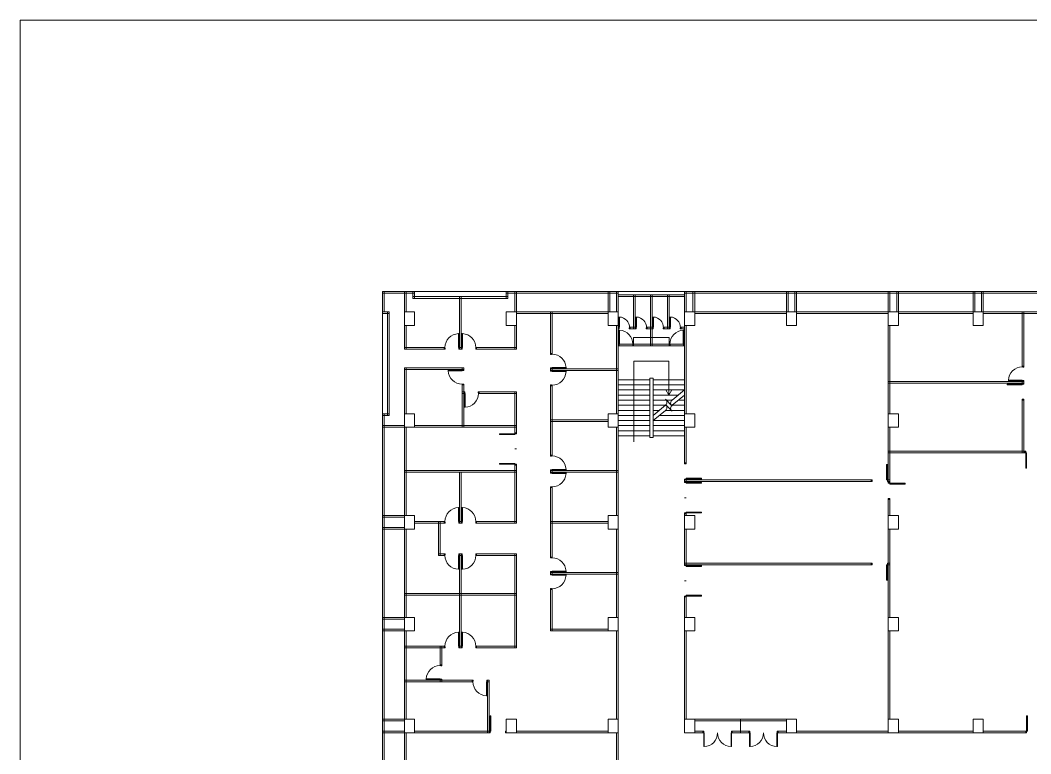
# Model space of a CAD drawing. Header units: metres. Extents: x 452 to 570, y 372 to 454.
# Drawn here: x 451.6 to 511.2, y 410.8 to 454.1 of the extents above; entities that cross this region are included whole.
import ezdxf

# ---------------------------------------------------------------- set-up
doc = ezdxf.new("R2010")
doc.units = ezdxf.units.M
doc.header["$MEASUREMENT"] = 0
doc.layers.add('BODR', color=13, linetype='Continuous')
doc.layers.add('DOOR', color=7, linetype='Continuous')

msp = doc.modelspace()

# ---------------------------------------------------------------- linework, layer by layer
at = {"color": 8, "linetype": 'ByBlock', "lineweight": 5}
for p, q in [((480.851, 438.06), (472.951, 438.06)), ((472.951, 430.06), (472.951, 438.06)), ((474.851, 437.96), (472.951, 437.96)), ((473.051, 436.86), (473.051, 438.06)), ((474.251, 434.66), (474.251, 438.06)), ((474.351, 436.86), (474.351, 438.06)), ((474.751, 437.66), (474.751, 438.06)), ((480.351, 437.76), (474.751, 437.76)), ((480.351, 437.66), (474.751, 437.66)), ((474.851, 437.66), (474.851, 438.06)), ((477.501, 434.66), (477.501, 437.76)), ((477.601, 434.66), (477.601, 437.76)), ((480.251, 437.66), (480.251, 438.06)), ((480.851, 437.96), (480.251, 437.96)), ((480.351, 437.66), (480.351, 438.06)), ((480.751, 436.86), (480.751, 438.06)), ((480.851, 436.86), (480.851, 438.06)), ((480.851, 438.06), (535.251, 438.06)), ((480.851, 437.96), (486.851, 437.96)), ((486.251, 438.06), (486.851, 438.06)), ((486.251, 436.86), (486.251, 438.06)), ((486.251, 437.96), (486.851, 437.96)), ((486.351, 436.86), (486.351, 438.06)), ((486.751, 436.86), (486.751, 438.06)), ((486.851, 436.86), (486.851, 438.06)), ((490.751, 437.86), (486.851, 437.86)), ((490.751, 437.76), (486.851, 437.76)), ((487.751, 437.86), (487.751, 435.86)), ((487.851, 437.86), (487.851, 435.86)), ((488.751, 434.86), (488.751, 437.86)), ((488.851, 434.86), (488.851, 437.86)), ((489.751, 437.86), (489.751, 435.86)), ((489.851, 437.86), (489.851, 435.86)), ((490.751, 438.06), (491.351, 438.06)), ((490.751, 436.86), (490.751, 438.06)), ((490.751, 437.96), (491.351, 437.96)), ((490.751, 437.96), (525.351, 437.96)), ((490.851, 436.86), (490.851, 438.06)), ((491.251, 436.86), (491.251, 438.06)), ((491.351, 436.86), (491.351, 438.06)), ((496.751, 438.06), (497.351, 438.06)), ((496.751, 436.86), (496.751, 438.06)), ((496.751, 437.96), (497.351, 437.96)), ((496.851, 436.86), (496.851, 438.06)), ((497.251, 436.86), (497.251, 438.06)), ((497.351, 436.86), (497.351, 438.06)), ((502.751, 438.06), (503.351, 438.06)), ((502.751, 436.86), (502.751, 438.06)), ((502.751, 437.96), (503.351, 437.96)), ((502.851, 436.86), (502.851, 438.06)), ((503.251, 436.86), (503.251, 438.06)), ((503.351, 436.86), (503.351, 438.06)), ((507.751, 438.06), (508.351, 438.06)), ((507.751, 436.86), (507.751, 438.06)), ((507.751, 437.96), (508.351, 437.96)), ((507.851, 436.86), (507.851, 438.06)), ((508.251, 436.86), (508.251, 438.06)), ((508.351, 436.86), (508.351, 438.06)), ((473.351, 436.86), (472.951, 436.86)), ((473.351, 436.76), (472.951, 436.76)), ((473.251, 430.76), (473.251, 436.86)), ((473.351, 430.76), (473.351, 436.86)), ((474.251, 436.06), (474.251, 436.86)), ((474.251, 436.86), (474.851, 436.86)), ((474.851, 436.86), (474.851, 436.06)), ((480.251, 436.06), (480.251, 436.86)), ((480.251, 436.86), (480.851, 436.86)), ((486.251, 436.86), (480.851, 436.86)), ((480.851, 436.86), (480.851, 436.06)), ((486.251, 436.76), (480.851, 436.76)), ((482.851, 434.36), (482.851, 436.86)), ((482.951, 434.37), (482.951, 436.86)), ((486.251, 436.06), (486.251, 436.86)), ((486.251, 436.86), (486.851, 436.86)), ((486.851, 436.86), (486.851, 436.06)), ((490.751, 436.86), (491.351, 436.86)), ((490.751, 436.06), (490.751, 436.86)), ((490.751, 436.86), (491.351, 436.86)), ((496.751, 436.86), (491.351, 436.86)), ((491.351, 436.86), (491.351, 436.06)), ((496.751, 436.76), (491.351, 436.76)), ((496.751, 436.86), (525.351, 436.86)), ((496.751, 436.06), (496.751, 436.86)), ((496.751, 436.86), (497.351, 436.86)), ((497.351, 436.86), (497.351, 436.06)), ((497.351, 436.76), (502.751, 436.76)), ((502.751, 436.06), (502.751, 436.86)), ((502.751, 436.86), (503.351, 436.86)), ((503.351, 436.86), (503.351, 436.06)), ((503.351, 436.76), (507.751, 436.76)), ((507.751, 436.06), (507.751, 436.86)), ((507.751, 436.86), (508.351, 436.86)), ((508.351, 436.86), (508.351, 436.06)), ((508.351, 436.76), (512.751, 436.76)), ((510.651, 433.62), (510.651, 436.86)), ((510.751, 433.61), (510.751, 436.86)), ((474.851, 436.06), (474.251, 436.06)), ((474.351, 434.66), (474.351, 436.06)), ((480.851, 436.06), (480.251, 436.06)), ((480.751, 436.06), (480.751, 434.66)), ((480.851, 436.06), (480.851, 434.66)), ((486.851, 436.06), (486.251, 436.06)), ((486.751, 436.06), (486.751, 430.86)), ((486.851, 436.06), (486.851, 430.86)), ((486.891, 435.86), (486.851, 435.86)), ((487.901, 435.86), (487.501, 435.86)), ((487.891, 435.96), (487.511, 435.96)), ((488.901, 435.86), (488.501, 435.86)), ((488.891, 435.96), (488.511, 435.96)), ((489.901, 435.86), (489.501, 435.86)), ((489.891, 435.96), (489.511, 435.96)), ((490.751, 435.86), (490.501, 435.86)), ((490.751, 435.96), (490.511, 435.96)), ((490.751, 430.86), (490.751, 436.06)), ((491.351, 436.06), (490.751, 436.06)), ((490.851, 430.86), (490.851, 436.06)), ((497.351, 436.06), (496.751, 436.06)), ((502.751, 430.86), (502.751, 436.06)), ((503.351, 436.06), (502.751, 436.06)), ((502.851, 430.86), (502.851, 436.06)), ((508.351, 436.06), (507.751, 436.06)), ((486.901, 435.76), (486.851, 435.76)), ((489.851, 435.36), (487.751, 435.36)), ((487.751, 434.86), (487.751, 435.36)), ((489.851, 434.86), (489.851, 435.36)), ((474.251, 434.76), (476.641, 434.76)), ((474.251, 434.66), (476.651, 434.66)), ((477.451, 434.66), (477.651, 434.66)), ((477.461, 434.76), (477.641, 434.76)), ((478.451, 434.66), (480.851, 434.66)), ((478.461, 434.76), (480.851, 434.76)), ((490.751, 434.96), (486.851, 434.96)), ((490.751, 434.86), (486.851, 434.86)), ((474.251, 430.16), (474.251, 433.56)), ((474.251, 433.56), (477.751, 433.56)), ((474.251, 433.46), (477.751, 433.46)), ((474.351, 430.86), (474.351, 433.56)), ((477.651, 433.56), (477.651, 433.42)), ((477.751, 433.56), (477.751, 433.41)), ((482.851, 433.36), (482.851, 433.56)), ((486.851, 433.51), (482.851, 433.51)), ((486.851, 433.41), (482.851, 433.41)), ((482.951, 433.37), (482.951, 433.55)), ((487.776, 429.202), (487.776, 433.96)), ((487.776, 433.96), (489.826, 433.96)), ((489.826, 431.96), (489.826, 433.96)), ((486.851, 432.86), (488.701, 432.86)), ((488.701, 432.96), (488.901, 432.96)), ((488.701, 429.46), (488.701, 432.96)), ((488.901, 429.46), (488.901, 432.96)), ((488.901, 432.86), (490.751, 432.86)), ((477.651, 432.6), (477.651, 430.06)), ((477.751, 432.61), (477.751, 430.06)), ((482.851, 428.36), (482.851, 432.56)), ((482.951, 428.37), (482.951, 432.55)), ((486.851, 432.56), (488.701, 432.56)), ((486.851, 432.26), (488.701, 432.26)), ((488.901, 432.56), (490.751, 432.56)), ((488.901, 432.26), (490.751, 432.26)), ((489.826, 431.96), (489.654, 432.26)), ((489.826, 431.96), (489.999, 432.26)), ((490.751, 432.26), (490.015, 431.662)), ((502.751, 432.76), (510.751, 432.76)), ((502.751, 432.66), (510.751, 432.66)), ((510.651, 432.61), (509.751, 432.61)), ((509.751, 432.61), (509.751, 432.56)), ((509.751, 432.56), (510.651, 432.56)), ((510.651, 432.61), (510.651, 432.8)), ((510.651, 432.56), (510.651, 432.61)), ((510.751, 432.61), (510.751, 432.81)), ((477.651, 432.16), (477.801, 432.16)), ((477.651, 432.06), (477.791, 432.06)), ((478.601, 432.16), (480.851, 432.16)), ((478.611, 432.06), (480.851, 432.06)), ((480.751, 432.16), (480.751, 429.735)), ((480.851, 432.16), (480.851, 429.735)), ((486.851, 431.96), (488.701, 431.96)), ((486.851, 431.66), (488.701, 431.66)), ((488.901, 431.96), (490.381, 431.96)), ((488.901, 431.66), (490.012, 431.66)), ((489.626, 431.71), (490.026, 431.31)), ((489.626, 431.71), (490.026, 431.31)), ((490.751, 431.96), (490.015, 431.362)), ((490.381, 431.66), (490.751, 431.66)), ((510.651, 428.56), (510.651, 431.71)), ((510.751, 431.71), (510.651, 431.71)), ((510.751, 428.56), (510.751, 431.71)), ((486.851, 431.36), (488.701, 431.36)), ((486.851, 431.06), (488.701, 431.06)), ((488.901, 431.36), (489.641, 431.36)), ((489.639, 431.357), (488.901, 430.76)), ((488.901, 431.06), (489.271, 431.06)), ((489.639, 431.057), (488.901, 430.46)), ((489.626, 431.41), (490.026, 431.01)), ((489.626, 431.41), (490.026, 431.01)), ((489.641, 431.06), (490.751, 431.06)), ((490.012, 431.36), (490.751, 431.36)), ((473.351, 430.86), (472.951, 430.86)), ((473.351, 430.76), (472.951, 430.76)), ((473.051, 430.06), (473.051, 430.86)), ((474.251, 430.06), (474.251, 430.86)), ((474.251, 430.86), (474.851, 430.86)), ((474.851, 430.86), (474.851, 430.06)), ((486.251, 430.51), (482.851, 430.51)), ((486.251, 430.06), (486.251, 430.86)), ((486.251, 430.86), (486.851, 430.86)), ((486.851, 430.86), (486.851, 430.06)), ((486.851, 430.76), (488.701, 430.76)), ((486.851, 430.46), (488.701, 430.46)), ((488.901, 430.46), (490.751, 430.46)), ((489.271, 430.76), (490.751, 430.76)), ((490.751, 430.06), (490.751, 430.86)), ((490.751, 430.86), (491.351, 430.86)), ((491.351, 430.86), (491.351, 430.06)), ((502.751, 430.06), (502.751, 430.86)), ((502.751, 430.86), (503.351, 430.86)), ((503.351, 430.86), (503.351, 430.06)), ((472.951, 430.16), (474.251, 430.16)), ((472.951, 430.06), (474.251, 430.06)), ((472.951, 430.06), (472.951, 389.86)), ((473.051, 430.06), (473.051, 389.86)), ((474.251, 430.06), (474.251, 412.06)), ((474.851, 430.06), (474.251, 430.06)), ((474.351, 430.06), (474.351, 424.86)), ((474.851, 430.16), (480.851, 430.16)), ((474.851, 430.06), (480.851, 430.06)), ((486.251, 430.41), (482.851, 430.41)), ((486.851, 430.06), (486.251, 430.06)), ((486.751, 430.06), (486.751, 424.86)), ((486.851, 430.16), (488.701, 430.16)), ((486.851, 430.06), (486.851, 424.86)), ((486.851, 429.86), (488.701, 429.86)), ((488.901, 430.16), (490.751, 430.16)), ((488.901, 429.86), (490.751, 429.86)), ((490.751, 427.91), (490.751, 430.06)), ((491.351, 430.06), (490.751, 430.06)), ((490.851, 427.91), (490.851, 430.06)), ((502.751, 426.81), (502.751, 430.06)), ((503.351, 430.06), (502.751, 430.06)), ((502.851, 426.81), (502.851, 430.06)), ((480.751, 429.685), (479.851, 429.685)), ((479.851, 429.685), (479.851, 429.635)), ((479.851, 429.635), (480.751, 429.635)), ((480.751, 429.635), (480.751, 429.685)), ((486.851, 429.56), (488.701, 429.56)), ((488.701, 429.46), (488.901, 429.46)), ((488.901, 429.56), (490.751, 429.56)), ((480.851, 428.785), (480.751, 428.785)), ((502.751, 428.66), (510.751, 428.66)), ((510.751, 428.66), (510.851, 428.66)), ((502.751, 428.56), (510.751, 428.56)), ((510.751, 428.56), (510.851, 428.56)), ((510.851, 428.56), (510.851, 427.66)), ((510.901, 428.56), (510.851, 428.56)), ((510.901, 427.66), (510.901, 428.56)), ((480.851, 427.51), (474.251, 427.51)), ((479.851, 427.885), (479.851, 427.935)), ((479.851, 427.935), (480.751, 427.935)), ((480.751, 427.885), (479.851, 427.885)), ((480.751, 427.935), (480.751, 427.885)), ((480.751, 427.835), (480.751, 424.41)), ((480.851, 427.835), (480.851, 424.41)), ((482.851, 427.36), (482.851, 427.56)), ((486.851, 427.51), (482.851, 427.51)), ((482.951, 427.37), (482.951, 427.55)), ((490.751, 427.91), (490.851, 427.91)), ((502.701, 427.86), (502.651, 427.86)), ((502.651, 427.86), (502.651, 426.96)), ((502.701, 426.96), (502.701, 427.86)), ((510.851, 427.66), (510.901, 427.66)), ((480.851, 427.41), (474.251, 427.41)), ((477.501, 427.41), (477.501, 424.41)), ((477.601, 427.41), (477.601, 424.41)), ((486.851, 427.41), (482.851, 427.41)), ((490.751, 426.81), (490.751, 427.01)), ((490.751, 426.96), (501.801, 426.96)), ((490.751, 426.86), (501.801, 426.86)), ((491.751, 427.06), (490.851, 427.06)), ((490.851, 427.06), (490.851, 427.01)), ((490.851, 426.81), (490.851, 427.01)), ((490.851, 427.01), (491.751, 427.01)), ((491.751, 427.01), (491.751, 427.06)), ((501.801, 426.86), (501.801, 426.96)), ((502.651, 426.96), (502.701, 426.96)), ((502.701, 426.96), (502.851, 426.96)), ((502.701, 426.86), (502.851, 426.86)), ((482.851, 422.36), (482.851, 426.56)), ((482.951, 422.37), (482.951, 426.55)), ((490.851, 426.81), (491.751, 426.81)), ((490.851, 426.76), (490.851, 426.81)), ((491.751, 426.76), (490.851, 426.76)), ((491.751, 426.81), (491.751, 426.76)), ((502.851, 426.76), (503.751, 426.76)), ((502.851, 426.71), (502.851, 426.76)), ((503.751, 426.71), (502.851, 426.71)), ((503.751, 426.76), (503.751, 426.71)), ((490.751, 425.91), (490.851, 425.91)), ((502.751, 425.86), (502.851, 425.86)), ((502.751, 424.86), (502.751, 425.81)), ((502.851, 424.86), (502.851, 425.81)), ((472.951, 424.06), (472.951, 424.86)), ((474.351, 424.86), (472.951, 424.86)), ((474.251, 424.76), (472.951, 424.76)), ((473.051, 424.06), (473.051, 424.86)), ((474.251, 424.06), (474.251, 424.86)), ((474.251, 424.86), (474.851, 424.86)), ((474.851, 424.86), (474.851, 424.06)), ((476.641, 424.51), (474.851, 424.51)), ((476.251, 424.51), (476.251, 422.51)), ((476.351, 424.51), (476.351, 422.51)), ((477.641, 424.51), (477.461, 424.51)), ((480.851, 424.51), (478.461, 424.51)), ((486.251, 424.51), (482.851, 424.51)), ((486.251, 424.06), (486.251, 424.86)), ((486.251, 424.86), (486.851, 424.86)), ((486.851, 424.86), (486.851, 424.06)), ((490.751, 424.86), (490.751, 425.01)), ((490.751, 424.06), (490.751, 424.86)), ((490.751, 424.86), (491.351, 424.86)), ((491.751, 425.06), (490.851, 425.06)), ((490.851, 425.06), (490.851, 425.01)), ((490.851, 424.86), (490.851, 425.01)), ((490.851, 425.01), (491.751, 425.01)), ((491.351, 424.86), (491.351, 424.06)), ((491.751, 425.01), (491.751, 425.06)), ((502.751, 424.06), (502.751, 424.86)), ((502.751, 424.86), (503.351, 424.86)), ((503.351, 424.86), (503.351, 424.06)), ((474.251, 424.16), (472.951, 424.16)), ((474.351, 424.06), (472.951, 424.06)), ((474.851, 424.06), (474.251, 424.06)), ((474.351, 424.06), (474.351, 418.86)), ((476.651, 424.41), (474.851, 424.41)), ((477.651, 424.41), (477.451, 424.41)), ((480.851, 424.41), (478.451, 424.41)), ((486.251, 424.41), (482.851, 424.41)), ((486.851, 424.06), (486.251, 424.06)), ((486.751, 424.06), (486.751, 418.86)), ((486.851, 424.06), (486.851, 418.86)), ((490.751, 421.91), (490.751, 424.06)), ((491.351, 424.06), (490.751, 424.06)), ((490.851, 424.01), (490.851, 424.06)), ((490.851, 421.91), (490.851, 424.06)), ((502.751, 418.86), (502.751, 424.06)), ((503.351, 424.06), (502.751, 424.06)), ((502.851, 418.86), (502.851, 424.06)), ((476.651, 422.61), (476.251, 422.61)), ((476.641, 422.51), (476.251, 422.51)), ((477.651, 422.61), (477.451, 422.61)), ((477.641, 422.51), (477.461, 422.51)), ((477.501, 422.61), (477.501, 417.06)), ((477.601, 422.61), (477.601, 417.06)), ((480.851, 422.61), (478.451, 422.61)), ((480.851, 422.51), (478.461, 422.51)), ((480.751, 422.61), (480.751, 417.06)), ((480.851, 422.61), (480.851, 417.06)), ((482.851, 421.36), (482.851, 421.56)), ((486.851, 421.51), (482.851, 421.51)), ((482.951, 421.37), (482.951, 421.55)), ((501.801, 422.06), (490.751, 422.06)), ((501.801, 421.96), (490.751, 421.96)), ((490.851, 421.91), (491.751, 421.91)), ((490.851, 421.86), (490.851, 421.91)), ((491.751, 421.86), (490.851, 421.86)), ((491.751, 421.91), (491.751, 421.86)), ((501.801, 422.06), (501.801, 421.96)), ((502.651, 421.06), (502.651, 421.96)), ((502.651, 421.96), (502.701, 421.96)), ((502.851, 422.06), (502.701, 422.06)), ((502.851, 421.96), (502.701, 421.96)), ((502.701, 421.96), (502.701, 421.06)), ((486.851, 421.41), (482.851, 421.41)), ((490.751, 421.01), (490.851, 421.01)), ((502.701, 421.06), (502.651, 421.06)), ((482.851, 418.06), (482.851, 420.56)), ((482.951, 418.06), (482.951, 420.55)), ((480.851, 420.26), (474.251, 420.26)), ((480.851, 420.16), (474.251, 420.16)), ((490.751, 418.86), (490.751, 420.11)), ((491.751, 420.16), (490.851, 420.16)), ((490.851, 420.16), (490.851, 420.11)), ((490.851, 418.86), (490.851, 420.11)), ((490.851, 420.11), (491.751, 420.11)), ((491.751, 420.11), (491.751, 420.16)), ((472.951, 418.06), (472.951, 418.86)), ((474.351, 418.86), (472.951, 418.86)), ((474.251, 418.76), (472.951, 418.76)), ((473.051, 418.06), (473.051, 418.86)), ((474.251, 418.06), (474.251, 418.86)), ((474.251, 418.86), (474.851, 418.86)), ((474.851, 418.86), (474.851, 418.06)), ((486.251, 418.06), (486.251, 418.86)), ((486.251, 418.86), (486.851, 418.86)), ((486.851, 418.86), (486.851, 418.06)), ((490.751, 418.06), (490.751, 418.86)), ((490.751, 418.86), (491.351, 418.86)), ((491.351, 418.86), (491.351, 418.06)), ((502.751, 418.06), (502.751, 418.86)), ((502.751, 418.86), (503.351, 418.86)), ((503.351, 418.86), (503.351, 418.06)), ((474.251, 418.16), (472.951, 418.16)), ((474.351, 418.06), (472.951, 418.06)), ((474.851, 418.06), (474.251, 418.06)), ((474.351, 418.06), (474.351, 412.86)), ((486.251, 418.16), (482.851, 418.16)), ((486.251, 418.06), (482.851, 418.06)), ((486.851, 418.06), (486.251, 418.06)), ((486.751, 418.06), (486.751, 412.86)), ((486.851, 418.06), (486.851, 412.86)), ((490.751, 412.86), (490.751, 418.06)), ((491.351, 418.06), (490.751, 418.06)), ((490.851, 412.86), (490.851, 418.06)), ((502.751, 412.86), (502.751, 418.06)), ((503.351, 418.06), (502.751, 418.06)), ((502.851, 412.86), (502.851, 418.06)), ((476.641, 417.16), (474.251, 417.16)), ((476.651, 417.06), (474.251, 417.06)), ((476.351, 417.16), (476.351, 416.02)), ((476.451, 417.16), (476.451, 416.01)), ((477.651, 417.06), (477.451, 417.06)), ((477.641, 417.16), (477.461, 417.16)), ((480.851, 417.06), (478.451, 417.06)), ((480.851, 417.16), (478.461, 417.16)), ((478.251, 415.16), (474.251, 415.16)), ((478.251, 415.06), (474.251, 415.06)), ((476.351, 415.2), (476.351, 415.06)), ((476.451, 415.21), (476.451, 415.06)), ((479.251, 415.16), (479.151, 415.16)), ((479.151, 412.06), (479.151, 415.16)), ((479.251, 415.06), (479.151, 415.06)), ((479.251, 412.06), (479.251, 415.16)), ((472.951, 412.06), (472.951, 412.86)), ((474.351, 412.86), (472.951, 412.86)), ((474.251, 412.76), (472.951, 412.76)), ((473.051, 412.06), (473.051, 412.86)), ((474.251, 412.06), (474.251, 412.86)), ((474.251, 412.86), (474.851, 412.86)), ((474.851, 412.86), (474.851, 412.06)), ((479.301, 412.16), (479.301, 413.06)), ((479.301, 413.06), (479.351, 413.06)), ((479.351, 413.06), (479.351, 412.16)), ((480.251, 412.06), (480.251, 412.86)), ((480.251, 412.86), (480.851, 412.86)), ((480.851, 412.86), (480.851, 412.06)), ((486.251, 412.06), (486.251, 412.86)), ((486.251, 412.86), (486.851, 412.86)), ((486.851, 412.86), (486.851, 412.06)), ((490.751, 412.86), (497.351, 412.86)), ((490.751, 412.06), (490.751, 412.86)), ((490.751, 412.86), (491.351, 412.86)), ((491.351, 412.86), (491.351, 412.06)), ((491.351, 412.76), (496.751, 412.76)), ((494.051, 412.86), (494.051, 412.06)), ((496.751, 412.06), (496.751, 412.86)), ((496.751, 412.86), (497.351, 412.86)), ((497.351, 412.86), (497.351, 412.06)), ((502.751, 412.06), (502.751, 412.86)), ((502.751, 412.86), (503.351, 412.86)), ((503.351, 412.86), (503.351, 412.06)), ((507.751, 412.06), (507.751, 412.86)), ((507.751, 412.86), (508.351, 412.86)), ((508.351, 412.86), (508.351, 412.06)), ((510.901, 412.16), (510.901, 413.06)), ((510.901, 413.06), (510.951, 413.06)), ((510.951, 413.06), (510.951, 412.16)), ((474.251, 412.16), (472.951, 412.16)), ((474.351, 412.06), (472.951, 412.06)), ((474.251, 412.06), (474.251, 407.86)), ((474.851, 412.06), (474.251, 412.06)), ((474.351, 412.06), (474.351, 407.86)), ((479.301, 412.16), (474.851, 412.16)), ((479.301, 412.06), (474.851, 412.06)), ((479.351, 412.16), (479.301, 412.16)), ((480.251, 412.16), (480.201, 412.16)), ((480.201, 412.06), (480.201, 412.16)), ((486.851, 412.06), (480.201, 412.06)), ((480.851, 412.06), (480.251, 412.06)), ((486.251, 412.16), (480.851, 412.16)), ((486.851, 412.06), (486.251, 412.06)), ((486.751, 412.06), (486.751, 407.86)), ((486.851, 412.06), (486.851, 407.86)), ((490.751, 412.06), (491.881, 412.06)), ((491.351, 412.06), (490.751, 412.06)), ((491.351, 412.16), (491.891, 412.16)), ((493.511, 412.16), (494.591, 412.16)), ((493.521, 412.06), (494.581, 412.06)), ((496.211, 412.16), (496.751, 412.16)), ((496.221, 412.06), (497.351, 412.06)), ((497.351, 412.06), (496.751, 412.06)), ((502.751, 412.16), (497.351, 412.16)), ((502.751, 412.06), (497.351, 412.06)), ((503.351, 412.06), (502.751, 412.06)), ((507.751, 412.16), (503.351, 412.16)), ((507.751, 412.06), (503.351, 412.06)), ((508.351, 412.06), (507.751, 412.06)), ((510.901, 412.16), (508.351, 412.16)), ((510.901, 412.06), (508.351, 412.06)), ((510.951, 412.16), (510.901, 412.16))]:
    msp.add_line(p, q, dxfattribs=at)
for points in [[(486.891, 436.56), (486.921, 436.56), (486.921, 435.96), (486.891, 435.96)], [(487.891, 436.56), (487.921, 436.56), (487.921, 435.96), (487.891, 435.96)], [(488.891, 436.56), (488.921, 436.56), (488.921, 435.96), (488.891, 435.96)], [(489.891, 436.56), (489.921, 436.56), (489.921, 435.96), (489.891, 435.96)], [(510.651, 432.66), (510.651, 432.61), (510.751, 432.61), (510.751, 432.66)], [(510.651, 431.66), (510.651, 431.71), (510.751, 431.71), (510.751, 431.66)], [(480.751, 429.735), (480.751, 429.685), (480.851, 429.685), (480.851, 429.735)], [(510.801, 428.56), (510.851, 428.56), (510.851, 428.66), (510.801, 428.66)], [(480.751, 427.835), (480.751, 427.885), (480.851, 427.885), (480.851, 427.835)], [(490.851, 427.96), (490.851, 427.91), (490.751, 427.91), (490.751, 427.96)], [(490.851, 426.96), (490.851, 427.01), (490.751, 427.01), (490.751, 426.96)], [(490.851, 426.86), (490.851, 426.81), (490.751, 426.81), (490.751, 426.86)], [(501.751, 426.96), (501.801, 426.96), (501.801, 426.86), (501.751, 426.86)], [(502.751, 426.96), (502.701, 426.96), (502.701, 426.86), (502.751, 426.86)], [(502.851, 426.81), (502.851, 426.76), (502.751, 426.76), (502.751, 426.81)], [(502.851, 425.81), (502.851, 425.86), (502.751, 425.86), (502.751, 425.81)], [(490.851, 424.96), (490.851, 425.01), (490.751, 425.01), (490.751, 424.96)], [(490.851, 421.96), (490.851, 421.91), (490.751, 421.91), (490.751, 421.96)], [(501.751, 421.96), (501.801, 421.96), (501.801, 422.06), (501.751, 422.06)], [(502.751, 421.96), (502.701, 421.96), (502.701, 422.06), (502.751, 422.06)], [(490.851, 420.06), (490.851, 420.11), (490.751, 420.11), (490.751, 420.06)], [(479.251, 412.16), (479.301, 412.16), (479.301, 412.06), (479.251, 412.06)], [(480.251, 412.16), (480.201, 412.16), (480.201, 412.06), (480.251, 412.06)], [(510.851, 412.16), (510.901, 412.16), (510.901, 412.06), (510.851, 412.06)]]:
    msp.add_lwpolyline(points, close=True, dxfattribs=at)
for centre, radius, start, end in [((486.891, 435.94), 0.621, 358.15365, 87.19072), ((487.891, 435.94), 0.621, 358.15365, 87.19072), ((488.891, 435.94), 0.621, 358.15365, 87.19072), ((489.891, 435.94), 0.621, 358.15365, 87.19072), ((489.49, 431.529), 0.227, 307.04267, 52.95733), ((490.163, 431.491), 0.227, 127.13903, 232.86097), ((489.49, 431.229), 0.227, 307.04267, 52.95733), ((490.163, 431.191), 0.227, 127.13903, 232.86097)]:
    msp.add_arc(centre, radius, start, end, dxfattribs=at)
at = {"layer": 'BODR', "color": 8, "linetype": 'ByBlock', "lineweight": 5}
msp.add_lwpolyline([(451.617, 372.152), (570.417, 372.152), (570.417, 454.052), (451.617, 454.052)], close=True, dxfattribs=at)
at = {"layer": 'DOOR', "color": 8, "linetype": 'ByBlock', "lineweight": 5}
for points in [[(486.891, 435.96), (486.851, 435.96), (486.851, 435.86), (486.901, 435.86), (486.901, 435.92), (486.891, 435.92)], [(487.501, 435.91), (487.501, 435.92), (487.511, 435.92), (487.511, 435.96), (487.551, 435.96), (487.551, 435.86), (487.501, 435.86), (487.501, 435.92)], [(487.891, 435.96), (487.851, 435.96), (487.851, 435.86), (487.901, 435.86), (487.901, 435.92), (487.891, 435.92)], [(488.501, 435.91), (488.501, 435.92), (488.511, 435.92), (488.511, 435.96), (488.551, 435.96), (488.551, 435.86), (488.501, 435.86), (488.501, 435.92)], [(488.891, 435.96), (488.851, 435.96), (488.851, 435.86), (488.901, 435.86), (488.901, 435.92), (488.891, 435.92)], [(489.501, 435.91), (489.501, 435.92), (489.511, 435.92), (489.511, 435.96), (489.551, 435.96), (489.551, 435.86), (489.501, 435.86), (489.501, 435.92)], [(489.891, 435.96), (489.851, 435.96), (489.851, 435.86), (489.901, 435.86), (489.901, 435.92), (489.891, 435.92)], [(490.501, 435.91), (490.501, 435.92), (490.511, 435.92), (490.511, 435.96), (490.551, 435.96), (490.551, 435.86), (490.501, 435.86), (490.501, 435.92)], [(477.461, 435.58), (477.431, 435.58), (477.431, 434.76), (477.461, 434.76)], [(477.641, 435.58), (477.671, 435.58), (477.671, 434.76), (477.641, 434.76)], [(486.891, 435.78), (486.921, 435.78), (486.921, 434.96), (486.891, 434.96)], [(490.711, 435.78), (490.681, 435.78), (490.681, 434.96), (490.711, 434.96)], [(476.651, 434.71), (476.651, 434.72), (476.641, 434.72), (476.641, 434.76), (476.601, 434.76), (476.601, 434.66), (476.651, 434.66), (476.651, 434.72)], [(477.461, 434.76), (477.501, 434.76), (477.501, 434.66), (477.451, 434.66), (477.451, 434.72), (477.461, 434.72)], [(477.641, 434.76), (477.601, 434.76), (477.601, 434.66), (477.651, 434.66), (477.651, 434.72), (477.641, 434.72)], [(478.451, 434.71), (478.451, 434.72), (478.461, 434.72), (478.461, 434.76), (478.501, 434.76), (478.501, 434.66), (478.451, 434.66), (478.451, 434.72)], [(486.891, 434.96), (486.851, 434.96), (486.851, 434.86), (486.901, 434.86), (486.901, 434.92), (486.891, 434.92)], [(487.701, 434.91), (487.701, 434.92), (487.711, 434.92), (487.711, 434.96), (487.751, 434.96), (487.751, 434.86), (487.701, 434.86), (487.701, 434.92)], [(489.901, 434.91), (489.901, 434.92), (489.891, 434.92), (489.891, 434.96), (489.851, 434.96), (489.851, 434.86), (489.901, 434.86), (489.901, 434.92)], [(490.711, 434.96), (490.751, 434.96), (490.751, 434.86), (490.701, 434.86), (490.701, 434.92), (490.711, 434.92)], [(482.901, 434.36), (482.911, 434.36), (482.911, 434.37), (482.951, 434.37), (482.951, 434.41), (482.851, 434.41), (482.851, 434.36), (482.911, 434.36)], [(476.831, 433.42), (476.831, 433.39), (477.651, 433.39), (477.651, 433.42)], [(477.651, 433.42), (477.651, 433.46), (477.751, 433.46), (477.751, 433.41), (477.691, 433.41), (477.691, 433.42)], [(482.951, 433.55), (482.951, 433.51), (482.851, 433.51), (482.851, 433.56), (482.911, 433.56), (482.911, 433.55)], [(482.951, 433.37), (482.951, 433.41), (482.851, 433.41), (482.851, 433.36), (482.911, 433.36), (482.911, 433.37)], [(483.771, 433.55), (483.771, 433.58), (482.951, 433.58), (482.951, 433.55)], [(510.701, 433.61), (510.691, 433.61), (510.691, 433.62), (510.651, 433.62), (510.651, 433.66), (510.751, 433.66), (510.751, 433.61), (510.691, 433.61)], [(483.771, 433.37), (483.771, 433.34), (482.951, 433.34), (482.951, 433.37)], [(509.831, 432.8), (509.831, 432.83), (510.651, 432.83), (510.651, 432.8)], [(477.701, 432.61), (477.691, 432.61), (477.691, 432.6), (477.651, 432.6), (477.651, 432.56), (477.751, 432.56), (477.751, 432.61), (477.691, 432.61)], [(482.901, 432.56), (482.911, 432.56), (482.911, 432.55), (482.951, 432.55), (482.951, 432.51), (482.851, 432.51), (482.851, 432.56), (482.911, 432.56)], [(510.651, 432.8), (510.651, 432.76), (510.751, 432.76), (510.751, 432.81), (510.691, 432.81), (510.691, 432.8)], [(477.791, 432.06), (477.751, 432.06), (477.751, 432.16), (477.801, 432.16), (477.801, 432.1), (477.791, 432.1)], [(477.791, 431.24), (477.821, 431.24), (477.821, 432.06), (477.791, 432.06)], [(478.601, 432.11), (478.601, 432.1), (478.611, 432.1), (478.611, 432.06), (478.651, 432.06), (478.651, 432.16), (478.601, 432.16), (478.601, 432.1)], [(482.901, 428.36), (482.911, 428.36), (482.911, 428.37), (482.951, 428.37), (482.951, 428.41), (482.851, 428.41), (482.851, 428.36), (482.911, 428.36)], [(482.951, 427.55), (482.951, 427.51), (482.851, 427.51), (482.851, 427.56), (482.911, 427.56), (482.911, 427.55)], [(483.771, 427.55), (483.771, 427.58), (482.951, 427.58), (482.951, 427.55)], [(482.951, 427.37), (482.951, 427.41), (482.851, 427.41), (482.851, 427.36), (482.911, 427.36), (482.911, 427.37)], [(483.771, 427.37), (483.771, 427.34), (482.951, 427.34), (482.951, 427.37)], [(482.901, 426.56), (482.911, 426.56), (482.911, 426.55), (482.951, 426.55), (482.951, 426.51), (482.851, 426.51), (482.851, 426.56), (482.911, 426.56)], [(477.461, 425.33), (477.431, 425.33), (477.431, 424.51), (477.461, 424.51)], [(477.641, 425.33), (477.671, 425.33), (477.671, 424.51), (477.641, 424.51)], [(476.651, 424.46), (476.651, 424.47), (476.641, 424.47), (476.641, 424.51), (476.601, 424.51), (476.601, 424.41), (476.651, 424.41), (476.651, 424.47)], [(477.461, 424.51), (477.501, 424.51), (477.501, 424.41), (477.451, 424.41), (477.451, 424.47), (477.461, 424.47)], [(477.641, 424.51), (477.601, 424.51), (477.601, 424.41), (477.651, 424.41), (477.651, 424.47), (477.641, 424.47)], [(478.451, 424.46), (478.451, 424.47), (478.461, 424.47), (478.461, 424.51), (478.501, 424.51), (478.501, 424.41), (478.451, 424.41), (478.451, 424.47)], [(476.651, 422.56), (476.651, 422.55), (476.641, 422.55), (476.641, 422.51), (476.601, 422.51), (476.601, 422.61), (476.651, 422.61), (476.651, 422.55)], [(477.461, 421.69), (477.431, 421.69), (477.431, 422.51), (477.461, 422.51)], [(477.461, 422.51), (477.501, 422.51), (477.501, 422.61), (477.451, 422.61), (477.451, 422.55), (477.461, 422.55)], [(477.641, 422.51), (477.601, 422.51), (477.601, 422.61), (477.651, 422.61), (477.651, 422.55), (477.641, 422.55)], [(477.641, 421.69), (477.671, 421.69), (477.671, 422.51), (477.641, 422.51)], [(478.451, 422.56), (478.451, 422.55), (478.461, 422.55), (478.461, 422.51), (478.501, 422.51), (478.501, 422.61), (478.451, 422.61), (478.451, 422.55)], [(482.901, 422.36), (482.911, 422.36), (482.911, 422.37), (482.951, 422.37), (482.951, 422.41), (482.851, 422.41), (482.851, 422.36), (482.911, 422.36)], [(482.951, 421.55), (482.951, 421.51), (482.851, 421.51), (482.851, 421.56), (482.911, 421.56), (482.911, 421.55)], [(483.771, 421.55), (483.771, 421.58), (482.951, 421.58), (482.951, 421.55)], [(482.951, 421.37), (482.951, 421.41), (482.851, 421.41), (482.851, 421.36), (482.911, 421.36), (482.911, 421.37)], [(483.771, 421.37), (483.771, 421.34), (482.951, 421.34), (482.951, 421.37)], [(482.901, 420.56), (482.911, 420.56), (482.911, 420.55), (482.951, 420.55), (482.951, 420.51), (482.851, 420.51), (482.851, 420.56), (482.911, 420.56)], [(477.461, 417.98), (477.431, 417.98), (477.431, 417.16), (477.461, 417.16)], [(477.641, 417.98), (477.671, 417.98), (477.671, 417.16), (477.641, 417.16)], [(476.651, 417.11), (476.651, 417.12), (476.641, 417.12), (476.641, 417.16), (476.601, 417.16), (476.601, 417.06), (476.651, 417.06), (476.651, 417.12)], [(477.461, 417.16), (477.501, 417.16), (477.501, 417.06), (477.451, 417.06), (477.451, 417.12), (477.461, 417.12)], [(477.641, 417.16), (477.601, 417.16), (477.601, 417.06), (477.651, 417.06), (477.651, 417.12), (477.641, 417.12)], [(478.451, 417.11), (478.451, 417.12), (478.461, 417.12), (478.461, 417.16), (478.501, 417.16), (478.501, 417.06), (478.451, 417.06), (478.451, 417.12)], [(476.401, 416.01), (476.391, 416.01), (476.391, 416.02), (476.351, 416.02), (476.351, 416.06), (476.451, 416.06), (476.451, 416.01), (476.391, 416.01)], [(475.531, 415.2), (475.531, 415.23), (476.351, 415.23), (476.351, 415.2)], [(476.351, 415.2), (476.351, 415.16), (476.451, 415.16), (476.451, 415.21), (476.391, 415.21), (476.391, 415.2)], [(478.301, 415.11), (478.301, 415.1), (478.291, 415.1), (478.291, 415.06), (478.251, 415.06), (478.251, 415.16), (478.301, 415.16), (478.301, 415.1)], [(479.111, 414.24), (479.081, 414.24), (479.081, 415.06), (479.111, 415.06)], [(479.111, 415.06), (479.151, 415.06), (479.151, 415.16), (479.101, 415.16), (479.101, 415.1), (479.111, 415.1)], [(491.881, 412.06), (491.841, 412.06), (491.841, 412.16), (491.891, 412.16), (491.891, 412.1), (491.881, 412.1)], [(491.881, 411.24), (491.911, 411.24), (491.911, 412.06), (491.881, 412.06)], [(493.521, 411.24), (493.491, 411.24), (493.491, 412.06), (493.521, 412.06)], [(493.521, 412.06), (493.561, 412.06), (493.561, 412.16), (493.511, 412.16), (493.511, 412.1), (493.521, 412.1)], [(494.581, 412.06), (494.541, 412.06), (494.541, 412.16), (494.591, 412.16), (494.591, 412.1), (494.581, 412.1)], [(494.581, 411.24), (494.611, 411.24), (494.611, 412.06), (494.581, 412.06)], [(496.221, 411.24), (496.191, 411.24), (496.191, 412.06), (496.221, 412.06)], [(496.221, 412.06), (496.261, 412.06), (496.261, 412.16), (496.211, 412.16), (496.211, 412.1), (496.221, 412.1)]]:
    msp.add_lwpolyline(points, close=True, dxfattribs=at)
for centre, start, end in [((477.461, 434.76), 92.09665, 180), ((477.641, 434.76), 0, 87.90335), ((486.891, 434.96), 0, 87.90335), ((490.711, 434.96), 92.09665, 180), ((482.951, 433.55), 2.09665, 90), ((510.651, 432.8), 90, 177.90335), ((477.651, 433.42), 182.09665, 270), ((482.951, 433.37), 270, 357.90335), ((477.791, 432.06), 272.09665, 0), ((482.951, 427.55), 2.09665, 90), ((482.951, 427.37), 270, 357.90335), ((477.461, 424.51), 92.09665, 180), ((477.641, 424.51), 0, 87.90335), ((477.461, 422.51), 180, 267.90335), ((477.641, 422.51), 272.09665, 0), ((482.951, 421.55), 2.09665, 90), ((482.951, 421.37), 270, 357.90335), ((477.461, 417.16), 92.09665, 180), ((477.641, 417.16), 0, 87.90335), ((476.351, 415.2), 90, 177.90335), ((479.111, 415.06), 180, 267.90335), ((491.881, 412.06), 272.09665, 0), ((493.521, 412.06), 180, 267.90335), ((494.581, 412.06), 272.09665, 0), ((496.221, 412.06), 180, 267.90335)]:
    msp.add_arc(centre, 0.82, start, end, dxfattribs=at)

doc.saveas('drawing.dxf')
